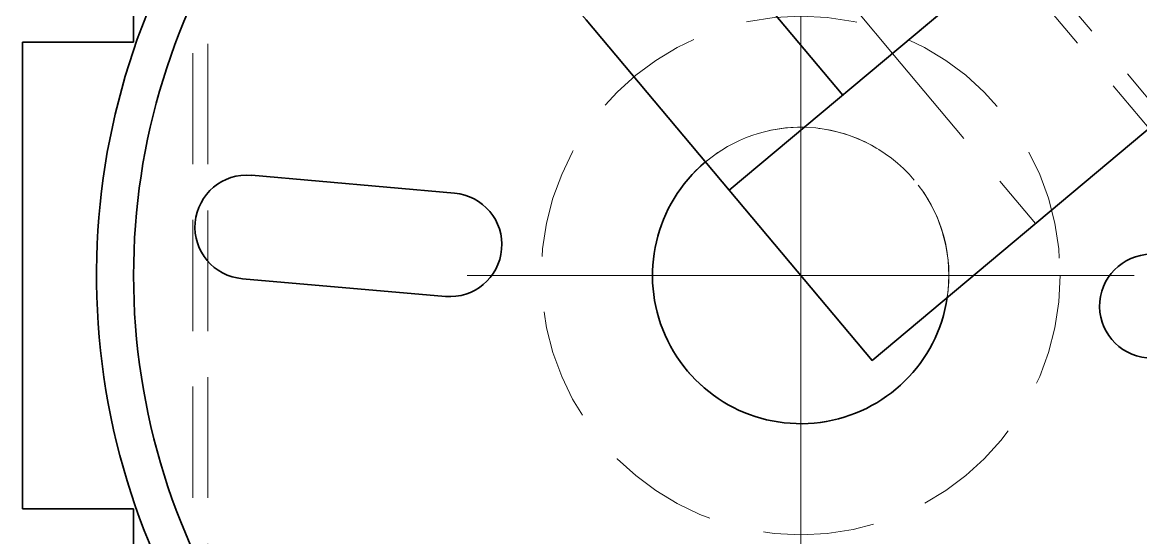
# Model space of a CAD drawing. Header units: millimetres. Extents: x 2054 to 12135, y -1469 to 564.
# Drawn here: x 9766.08 to 9796.25, y -14.42 to -0.52 of the extents above; entities that cross this region are included whole.
import ezdxf

# ---------------------------------------------------------------- set-up
doc = ezdxf.new("R2010")
doc.units = ezdxf.units.MM
doc.linetypes.add('CENTER_ISO', pattern=[26, 18, -3, 2, -3])
doc.linetypes.add('HIDDEN_ISO', pattern=[4.5, 3, -1.5])
for name, color, linetype, lineweight in [('2D-HIDDEN', 8, 'HIDDEN_ISO', 18), ('2D-VISIBLE', 7, 'Continuous', 35), ('CENTER', 1, 'CENTER_ISO', 18)]:
    doc.layers.add(name, color=color, linetype=linetype, lineweight=lineweight)

msp = doc.modelspace()

# ---------------------------------------------------------------- linework, layer by layer
at = {"layer": '2D-HIDDEN'}
for p, q in [((9785.154, -5.049), (9974.367, 153.72)), ((9789.011, -9.645), (9978.224, 149.123)), ((9788.218, -2.478), (9773.627, 14.912)), ((9788.218, -2.478), (9773.627, 14.912)), ((9788.218, -2.478), (9773.627, 14.912)), ((9785.154, -5.049), (9806.603, 12.949)), ((9770.683, -22.347), (9770.683, 8.053)), ((9770.683, -22.347), (9770.683, 7.653)), ((9771.083, 7.653), (9771.083, -22.347)), ((9771.083, 7.653), (9771.083, -22.347)), ((9771.083, -22.347), (9771.083, 7.653)), ((9788.218, -2.478), (9800.475, 7.807)), ((9788.218, -2.478), (9800.475, 7.807)), ((9788.218, -2.478), (9800.475, 7.807)), ((9788.218, -2.478), (9800.475, 7.807)), ((9798.75, 6.36), (9787.181, -3.348)), ((9777.441, 4.144), (9784.511, -4.283)), ((9769.083, -1.047), (9769.083, 3.353)), ((9785.702, 3.243), (9789.559, -1.353)), ((9771.083, -17.594), (9771.083, 2.9)), ((9793.006, 1.54), (9796.863, -3.057)), ((9793.006, 1.54), (9796.863, -3.057)), ((9792.623, 1.218), (9796.48, -3.378)), ((9792.623, 1.218), (9796.48, -3.378)), ((9792.623, 1.218), (9796.48, -3.378)), ((9792.623, 1.218), (9796.48, -3.378)), ((9766.083, -13.647), (9766.083, -1.047)), ((9769.083, -1.047), (9766.083, -1.047)), ((9789.559, -1.353), (9793.416, -5.949)), ((9789.559, -1.353), (9793.416, -5.949)), ((9785.154, -5.049), (9787.181, -3.348)), ((9784.511, -4.283), (9785.154, -5.049)), ((9777.741, -5.124), (9772.262, -4.645)), ((9789.011, -9.645), (9785.154, -5.049)), ((9772.018, -7.434), (9777.497, -7.914)), ((9769.083, -13.647), (9766.083, -13.647)), ((9769.083, -18.047), (9769.083, -13.647))]:
    msp.add_line(p, q, dxfattribs=at)
for points in [[(9789.559, -1.353), (9789.667, -1.262), (9789.774, -1.172), (9789.882, -1.082), (9789.99, -0.991), (9790.098, -0.901), (9790.205, -0.81), (9790.313, -0.72), (9790.421, -0.63), (9790.529, -0.539), (9790.636, -0.449)], [(9789.559, -1.353), (9789.667, -1.262), (9789.774, -1.172), (9789.882, -1.082), (9789.99, -0.991), (9790.098, -0.901), (9790.205, -0.81), (9790.313, -0.72), (9790.421, -0.63), (9790.529, -0.539), (9790.636, -0.449)], [(9789.559, -1.353), (9789.667, -1.262), (9789.774, -1.172), (9789.882, -1.082), (9789.99, -0.991), (9790.098, -0.901), (9790.205, -0.81), (9790.313, -0.72), (9790.421, -0.63), (9790.529, -0.539), (9790.636, -0.449)], [(9790.582, -0.494), (9790.529, -0.539), (9790.475, -0.584), (9790.421, -0.63), (9790.367, -0.675), (9790.313, -0.72), (9790.259, -0.765), (9790.205, -0.81), (9790.151, -0.856), (9790.098, -0.901), (9790.044, -0.946), (9789.99, -0.991), (9789.936, -1.036), (9789.882, -1.082), (9789.828, -1.127), (9789.774, -1.172), (9789.721, -1.217), (9789.667, -1.262), (9789.613, -1.308), (9789.559, -1.353)], [(9790.582, -0.494), (9790.529, -0.539), (9790.475, -0.584), (9790.421, -0.63), (9790.367, -0.675), (9790.313, -0.72), (9790.259, -0.765), (9790.205, -0.81), (9790.151, -0.856), (9790.098, -0.901), (9790.044, -0.946), (9789.99, -0.991), (9789.936, -1.036), (9789.882, -1.082), (9789.828, -1.127), (9789.774, -1.172), (9789.721, -1.217), (9789.667, -1.262), (9789.613, -1.308), (9789.559, -1.353)], [(9790.582, -0.494), (9790.529, -0.539), (9790.475, -0.584), (9790.421, -0.63), (9790.367, -0.675), (9790.313, -0.72), (9790.259, -0.765), (9790.205, -0.81), (9790.151, -0.856), (9790.098, -0.901), (9790.044, -0.946), (9789.99, -0.991), (9789.936, -1.036), (9789.882, -1.082), (9789.828, -1.127), (9789.774, -1.172), (9789.721, -1.217), (9789.667, -1.262), (9789.613, -1.308), (9789.559, -1.353)], [(9793.416, -5.949), (9793.523, -5.859), (9793.631, -5.768), (9793.739, -5.678), (9793.847, -5.588), (9793.954, -5.497), (9794.062, -5.407), (9794.17, -5.316), (9794.278, -5.226), (9794.385, -5.136), (9794.493, -5.045), (9794.601, -4.955), (9794.708, -4.864), (9794.816, -4.774), (9794.924, -4.684), (9795.032, -4.593), (9795.139, -4.503), (9795.247, -4.412), (9795.355, -4.322), (9795.462, -4.232), (9795.57, -4.141), (9795.678, -4.051), (9795.786, -3.96), (9795.893, -3.87), (9796.001, -3.78), (9796.109, -3.689), (9796.217, -3.599), (9796.324, -3.509)], [(9793.416, -5.949), (9793.523, -5.859), (9793.631, -5.768), (9793.739, -5.678), (9793.847, -5.588), (9793.954, -5.497), (9794.062, -5.407), (9794.17, -5.316), (9794.278, -5.226), (9794.385, -5.136), (9794.493, -5.045), (9794.601, -4.955), (9794.708, -4.864), (9794.816, -4.774), (9794.924, -4.684), (9795.032, -4.593), (9795.139, -4.503), (9795.247, -4.412), (9795.355, -4.322), (9795.462, -4.232), (9795.57, -4.141), (9795.678, -4.051), (9795.786, -3.96), (9795.893, -3.87), (9796.001, -3.78), (9796.109, -3.689), (9796.217, -3.599), (9796.324, -3.509)], [(9796.27, -3.554), (9796.217, -3.599), (9796.163, -3.644), (9796.109, -3.689), (9796.055, -3.734), (9796.001, -3.78), (9795.947, -3.825), (9795.893, -3.87), (9795.84, -3.915), (9795.786, -3.96), (9795.732, -4.006), (9795.678, -4.051), (9795.624, -4.096), (9795.57, -4.141), (9795.516, -4.186), (9795.462, -4.232), (9795.409, -4.277), (9795.355, -4.322), (9795.301, -4.367), (9795.247, -4.412), (9795.193, -4.458), (9795.139, -4.503)], [(9796.27, -3.554), (9796.217, -3.599), (9796.163, -3.644), (9796.109, -3.689), (9796.055, -3.734), (9796.001, -3.78), (9795.947, -3.825), (9795.893, -3.87), (9795.84, -3.915), (9795.786, -3.96), (9795.732, -4.006), (9795.678, -4.051), (9795.624, -4.096), (9795.57, -4.141), (9795.516, -4.186), (9795.462, -4.232), (9795.409, -4.277), (9795.355, -4.322), (9795.301, -4.367), (9795.247, -4.412), (9795.193, -4.458), (9795.139, -4.503)], [(9795.139, -4.503), (9795.085, -4.548), (9795.032, -4.593), (9794.978, -4.638), (9794.924, -4.684), (9794.87, -4.729), (9794.816, -4.774), (9794.762, -4.819), (9794.708, -4.864), (9794.655, -4.91), (9794.601, -4.955), (9794.547, -5), (9794.493, -5.045), (9794.439, -5.09), (9794.385, -5.136), (9794.331, -5.181), (9794.278, -5.226), (9794.224, -5.271), (9794.17, -5.316), (9794.116, -5.362), (9794.062, -5.407), (9794.008, -5.452), (9793.954, -5.497), (9793.9, -5.542), (9793.847, -5.588), (9793.793, -5.633), (9793.739, -5.678), (9793.685, -5.723), (9793.631, -5.768), (9793.577, -5.813), (9793.523, -5.859), (9793.47, -5.904), (9793.416, -5.949)], [(9795.139, -4.503), (9795.085, -4.548), (9795.032, -4.593), (9794.978, -4.638), (9794.924, -4.684), (9794.87, -4.729), (9794.816, -4.774), (9794.762, -4.819), (9794.708, -4.864), (9794.655, -4.91), (9794.601, -4.955), (9794.547, -5), (9794.493, -5.045), (9794.439, -5.09), (9794.385, -5.136), (9794.331, -5.181), (9794.278, -5.226), (9794.224, -5.271), (9794.17, -5.316), (9794.116, -5.362), (9794.062, -5.407), (9794.008, -5.452), (9793.954, -5.497), (9793.9, -5.542), (9793.847, -5.588), (9793.793, -5.633), (9793.739, -5.678), (9793.685, -5.723), (9793.631, -5.768), (9793.577, -5.813), (9793.523, -5.859), (9793.47, -5.904), (9793.416, -5.949)]]:
    msp.add_lwpolyline(points, dxfattribs=at)
for radius in [19, 18, 7, 7, 7, 7, 4]:
    msp.add_circle((9787.083, -7.347), radius, dxfattribs=at)
for centre, radius, start, end in [((9787.083, -7.347), 4, 88.5904, 130), ((9787.083, -7.347), 4, 40, 88.5904), ((9772.14, -6.04), 1.4, 85, 265), ((9787.083, -7.347), 4, 351.4096, 40), ((9777.619, -6.519), 1.4, 265, 85), ((9796.546, -8.175), 1.4, 85, 265)]:
    msp.add_arc(centre, radius, start, end, dxfattribs=at)
at = {"layer": '2D-VISIBLE'}
for p, q in [((9785.154, -5.049), (9974.367, 153.72)), ((9789.011, -9.645), (9978.224, 149.123)), ((9788.218, -2.478), (9773.627, 14.912)), ((9769.083, -1.047), (9769.083, 3.353)), ((9785.154, -5.049), (9781.297, -0.453)), ((9766.083, -13.647), (9766.083, -1.047)), ((9769.083, -1.047), (9766.083, -1.047)), ((9772.262, -4.645), (9777.741, -5.124)), ((9789.011, -9.645), (9785.154, -5.049)), ((9777.497, -7.914), (9772.018, -7.434)), ((9769.083, -13.647), (9766.083, -13.647)), ((9769.083, -18.047), (9769.083, -13.647))]:
    msp.add_line(p, q, dxfattribs=at)
for centre, radius, start, end in [((9787.083, -7.347), 19, 117.8468, 30.9153), ((9787.083, -7.347), 18, 117.1604, 30.4059), ((9787.083, -7.347), 4, 130, 351.4096), ((9772.14, -6.04), 1.4, 85, 265), ((9777.619, -6.519), 1.4, 265, 85), ((9796.546, -8.175), 1.4, 85, 265)]:
    msp.add_arc(centre, radius, start, end, dxfattribs=at)
at = {"layer": 'CENTER'}
for p, q in [((9787.083, -16.347), (9787.083, 1.653)), ((9778.083, -7.347), (9796.083, -7.347))]:
    msp.add_line(p, q, dxfattribs=at)

doc.saveas('drawing.dxf')
